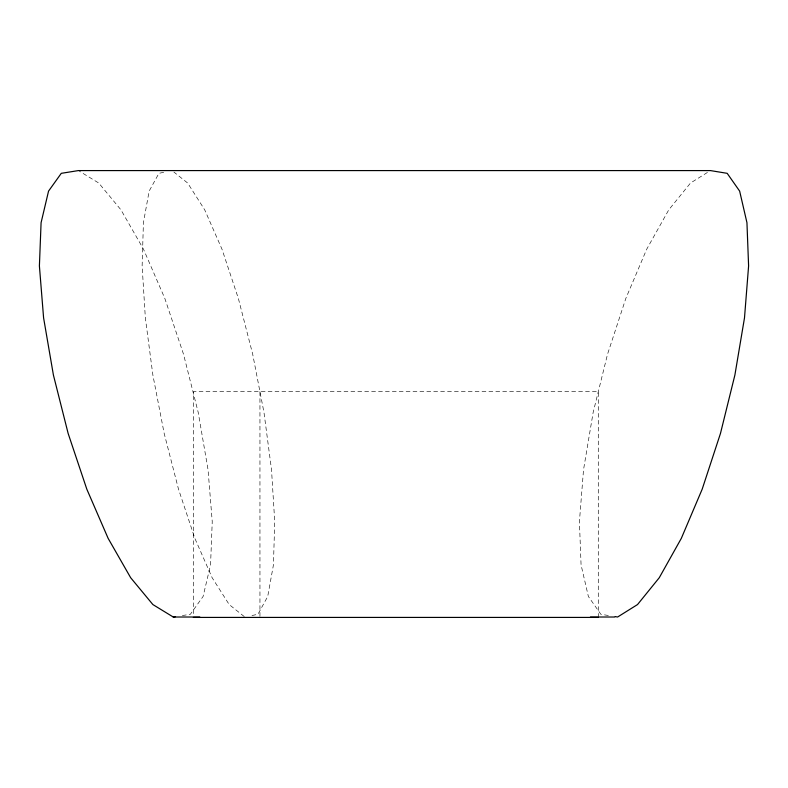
<?xml version="1.0" encoding="UTF-8"?>
<svg xmlns="http://www.w3.org/2000/svg" width="788" height="788" viewBox="0 0 788 788"><rect width="100%" height="100%" fill="white"/><g stroke="black" fill="none" stroke-linecap="round" stroke-linejoin="round"><path stroke-width="0.59" stroke-dasharray="3.94 2.96" d="M707.427 172.454L690.495 183.043L668.756 209.864L646.702 249.225L625.83 298.435L607.558 354.147L593.128 412.557L583.534 469.687L579.416 521.656L581.071 564.898L588.38 596.486L600.84 614.266L609.222 615.635M163.687 172.336L158.91 173.33L149.149 191.11L143.416 222.699L142.126 265.94L145.347 317.909L152.872 375.039L164.18 433.449L178.502 489.161L194.863 538.371L212.149 577.732L229.19 604.554L244.812 617.014M251.973 615.517L257.952 614.266L267.713 596.486L273.436 564.898L274.736 521.656L271.515 469.687L263.99 412.557L252.682 354.147L238.36 298.435L221.999 249.225L204.713 209.864L187.672 183.043L173.892 172.05M182.363 615.546L190.361 614.266L203.087 596.486L210.554 564.898L212.238 521.656L208.042 469.687L198.241 412.557L183.496 354.147L164.83 298.435L143.505 249.225L120.968 209.864L98.766 183.043L79.43 171.203M598.289 617.418L598.289 391.666L193.346 391.666L193.346 616.196M259.951 391.666L259.951 617.418"/><path stroke-width="1.18" d="M615.211 616.62L617.605 617.014L637.531 604.554L659.26 577.732L681.315 538.371L702.197 489.161L720.468 433.449L734.889 375.039L744.493 317.909L748.6 265.94L746.945 222.699L739.646 191.11L727.186 173.33L710.421 170.582L78.406 170.582L61.277 173.33L48.551 191.11L41.084 222.699L39.4 265.94L43.596 317.909L53.407 375.039L68.142 433.449L86.808 489.161L108.143 538.371L130.67 577.732L152.872 604.554L173.232 617.014L175.517 616.649M173.232 617.014L199.837 617.014M590.419 617.014L614.689 617.014M193.346 617.418L598.289 617.418"/></g></svg>
